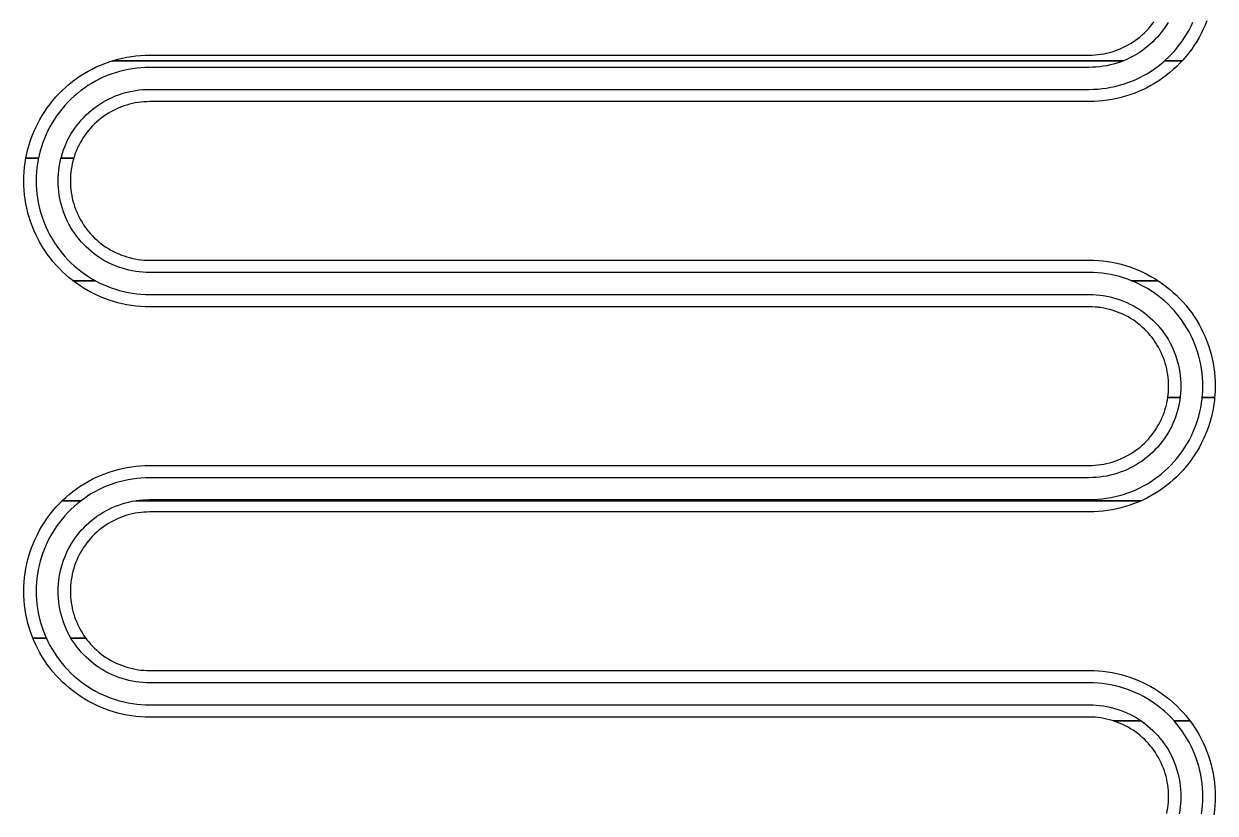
# Model space of a CAD drawing. Extents: x -4550 to 4550, y -4550 to 4550.
# Drawn here: x -1340 to -760, y 781 to 1165 of the extents above; entities that cross this region are included whole.
import ezdxf

# ---------------------------------------------------------------- set-up
doc = ezdxf.new("R2010")
doc.units = 0
doc.layers.add('L1D0', color=3, linetype='CONTINUOUS')

msp = doc.modelspace()

# ---------------------------------------------------------------- linework, layer by layer
at = {"layer": 'L1D0'}
for points in [[(-782.62, 1165.883), (-783.522, 1164.43), (-784.479, 1163.012), (-785.49, 1161.632), (-786.553, 1160.292), (-787.666, 1158.993), (-788.829, 1157.738), (-790.038, 1156.529), (-791.293, 1155.366), (-792.592, 1154.253), (-793.932, 1153.19), (-795.312, 1152.179), (-796.73, 1151.222), (-798.183, 1150.32), (-799.67, 1149.474), (-801.188, 1148.686), (-802.735, 1147.957), (-804.309, 1147.287), (-1297.18, 1147.287), (-1296.675, 1147.449), (-1294.517, 1148.055), (-1292.339, 1148.582), (-1290.143, 1149.029), (-1287.933, 1149.396), (-1285.71, 1149.682), (-1283.478, 1149.886), (-1281.241, 1150.009), (-1279, 1150.05), (-821, 1150.05), (-819.588, 1150.076), (-818.179, 1150.153), (-816.773, 1150.282), (-815.373, 1150.462), (-813.98, 1150.693), (-812.596, 1150.975), (-811.224, 1151.307), (-809.865, 1151.689), (-808.521, 1152.12), (-807.193, 1152.6), (-805.884, 1153.129), (-804.595, 1153.704), (-803.328, 1154.327), (-802.084, 1154.995), (-800.866, 1155.709), (-799.674, 1156.466), (-798.511, 1157.266), (-797.378, 1158.109), (-796.277, 1158.992), (-795.208, 1159.915), (-794.174, 1160.876), (-793.176, 1161.874), (-792.215, 1162.908), (-791.292, 1163.977), (-790.409, 1165.078), (-789.566, 1166.211)], [(-763.698, 1166.784), (-764.537, 1164.706), (-765.451, 1162.66), (-766.439, 1160.648), (-767.5, 1158.674), (-768.632, 1156.74), (-769.834, 1154.849), (-771.105, 1153.003), (-772.442, 1151.204), (-773.843, 1149.456), (-775.308, 1147.76), (-775.748, 1147.287), (-784.28, 1147.287), (-784.174, 1147.378), (-782.619, 1148.819), (-781.119, 1150.319), (-779.678, 1151.874), (-778.298, 1153.484), (-776.981, 1155.145), (-775.728, 1156.856), (-774.541, 1158.614), (-773.423, 1160.415), (-772.374, 1162.258), (-771.397, 1164.14), (-770.493, 1166.058)], [(-783.275, 780.296), (-782.993, 781.68), (-782.762, 783.073), (-782.582, 784.473), (-782.453, 785.879), (-782.376, 787.288), (-782.35, 788.7), (-782.376, 790.112), (-782.453, 791.521), (-782.582, 792.927), (-782.762, 794.327), (-782.993, 795.72), (-783.275, 797.104), (-783.607, 798.476), (-783.989, 799.835), (-784.42, 801.179), (-784.9, 802.507), (-785.429, 803.816), (-786.004, 805.105), (-786.627, 806.372), (-787.295, 807.616), (-788.009, 808.834), (-788.766, 810.026), (-789.566, 811.189), (-790.409, 812.322), (-791.292, 813.423), (-792.215, 814.492), (-793.176, 815.526), (-794.174, 816.524), (-795.208, 817.485), (-796.277, 818.408), (-797.378, 819.291), (-798.511, 820.134), (-799.674, 820.934), (-800.866, 821.691), (-802.084, 822.405), (-803.328, 823.073), (-804.595, 823.696), (-805.884, 824.271), (-807.193, 824.8), (-808.521, 825.28), (-809.288, 825.526), (-795.764, 825.526), (-795.312, 825.221), (-793.932, 824.21), (-792.592, 823.147), (-791.293, 822.034), (-790.038, 820.871), (-788.829, 819.662), (-787.666, 818.407), (-786.553, 817.108), (-785.49, 815.768), (-784.479, 814.388), (-783.522, 812.97), (-782.62, 811.517), (-781.774, 810.03), (-780.986, 808.512), (-780.257, 806.965), (-779.587, 805.391), (-778.978, 803.792), (-778.431, 802.172), (-777.946, 800.531), (-777.524, 798.874), (-777.167, 797.201), (-776.873, 795.516), (-776.645, 793.821), (-776.481, 792.118), (-776.383, 790.41), (-776.35, 788.7), (-776.383, 786.99), (-776.481, 785.282), (-776.645, 783.579), (-776.873, 781.884), (-777.167, 780.199)], [(-766.299, 780.251), (-766.015, 782.352), (-765.812, 784.463), (-765.691, 786.58), (-765.65, 788.7), (-765.691, 790.82), (-765.812, 792.937), (-766.015, 795.048), (-766.299, 797.149), (-766.662, 799.238), (-767.106, 801.312), (-767.629, 803.367), (-768.23, 805.4), (-768.908, 807.409), (-769.663, 809.391), (-770.493, 811.342), (-771.397, 813.26), (-772.374, 815.142), (-773.423, 816.985), (-774.541, 818.786), (-775.728, 820.544), (-776.981, 822.255), (-778.298, 823.916), (-779.678, 825.526), (-771.944, 825.526), (-771.105, 824.397), (-769.834, 822.551), (-768.632, 820.66), (-767.5, 818.726), (-766.439, 816.752), (-765.451, 814.74), (-764.537, 812.694), (-763.698, 810.616), (-762.936, 808.509), (-762.251, 806.375), (-761.645, 804.217), (-761.118, 802.039), (-760.671, 799.843), (-760.304, 797.633), (-760.018, 795.41), (-759.814, 793.178), (-759.691, 790.941), (-759.65, 788.7), (-759.691, 786.459), (-759.814, 784.222), (-760.018, 781.99), (-760.304, 779.767)]]:
    msp.add_lwpolyline(points, dxfattribs=at)
for points in [[(-1339.33, 1099.835), (-1339.329, 1099.843), (-1338.882, 1102.039), (-1338.355, 1104.217), (-1337.749, 1106.375), (-1337.064, 1108.509), (-1336.302, 1110.616), (-1335.463, 1112.694), (-1334.549, 1114.74), (-1333.561, 1116.752), (-1332.5, 1118.726), (-1331.368, 1120.66), (-1330.166, 1122.551), (-1328.895, 1124.397), (-1327.558, 1126.196), (-1326.157, 1127.944), (-1324.692, 1129.64), (-1323.166, 1131.281), (-1321.581, 1132.866), (-1319.94, 1134.392), (-1318.244, 1135.857), (-1316.496, 1137.258), (-1314.697, 1138.595), (-1312.851, 1139.866), (-1310.96, 1141.068), (-1309.026, 1142.2), (-1307.052, 1143.261), (-1305.04, 1144.249), (-1302.994, 1145.163), (-1300.916, 1146.002), (-1299.047, 1146.678), (-1298.809, 1146.764), (-1297.18, 1147.287), (-804.309, 1147.287), (-805.908, 1146.678), (-807.528, 1146.131), (-809.169, 1145.646), (-810.826, 1145.224), (-812.499, 1144.867), (-814.184, 1144.573), (-815.879, 1144.345), (-817.582, 1144.181), (-819.29, 1144.083), (-821, 1144.05), (-1279, 1144.05), (-1281.12, 1144.009), (-1283.237, 1143.888), (-1285.348, 1143.685), (-1287.449, 1143.401), (-1289.538, 1143.038), (-1291.612, 1142.594), (-1293.667, 1142.071), (-1295.7, 1141.47), (-1297.709, 1140.792), (-1299.691, 1140.037), (-1301.642, 1139.207), (-1303.56, 1138.303), (-1305.442, 1137.326), (-1307.285, 1136.277), (-1307.962, 1135.857), (-1309.086, 1135.159), (-1310.844, 1133.972), (-1312.555, 1132.719), (-1314.216, 1131.402), (-1315.826, 1130.022), (-1317.381, 1128.581), (-1318.881, 1127.081), (-1320.322, 1125.526), (-1321.702, 1123.916), (-1323.019, 1122.255), (-1324.272, 1120.544), (-1325.459, 1118.786), (-1326.577, 1116.985), (-1327.626, 1115.142), (-1328.603, 1113.26), (-1329.507, 1111.342), (-1330.337, 1109.391), (-1331.092, 1107.409), (-1331.77, 1105.4), (-1332.371, 1103.367), (-1332.894, 1101.312), (-1333.21, 1099.835)], [(-1322.231, 1099.835), (-1322.054, 1100.531), (-1321.569, 1102.172), (-1321.022, 1103.792), (-1320.413, 1105.391), (-1319.743, 1106.965), (-1319.014, 1108.512), (-1318.226, 1110.03), (-1317.38, 1111.517), (-1316.478, 1112.97), (-1315.521, 1114.388), (-1314.51, 1115.768), (-1313.447, 1117.108), (-1312.334, 1118.407), (-1311.171, 1119.662), (-1309.962, 1120.871), (-1308.707, 1122.034), (-1307.408, 1123.147), (-1306.068, 1124.21), (-1304.688, 1125.221), (-1303.27, 1126.178), (-1301.817, 1127.08), (-1300.33, 1127.926), (-1298.812, 1128.714), (-1297.265, 1129.443), (-1295.691, 1130.113), (-1294.092, 1130.722), (-1292.472, 1131.269), (-1290.831, 1131.754), (-1289.174, 1132.176), (-1287.501, 1132.533), (-1285.816, 1132.827), (-1284.121, 1133.055), (-1282.418, 1133.219), (-1280.71, 1133.317), (-1279, 1133.35), (-821, 1133.35), (-818.88, 1133.391), (-816.763, 1133.512), (-814.652, 1133.715), (-812.551, 1133.999), (-810.462, 1134.362), (-808.388, 1134.806), (-806.333, 1135.329), (-804.547, 1135.857), (-804.3, 1135.93), (-802.291, 1136.608), (-800.309, 1137.363), (-798.358, 1138.193), (-796.44, 1139.097), (-794.558, 1140.074), (-792.715, 1141.123), (-790.914, 1142.241), (-789.156, 1143.428), (-787.445, 1144.681), (-785.784, 1145.998), (-784.991, 1146.678), (-784.28, 1147.287), (-775.748, 1147.287), (-776.314, 1146.678), (-776.834, 1146.119), (-778.419, 1144.534), (-780.06, 1143.008), (-781.756, 1141.543), (-783.504, 1140.142), (-785.303, 1138.805), (-787.149, 1137.534), (-789.04, 1136.332), (-789.852, 1135.857), (-790.974, 1135.2), (-792.948, 1134.139), (-794.96, 1133.151), (-797.006, 1132.237), (-799.084, 1131.398), (-801.191, 1130.636), (-803.325, 1129.951), (-805.483, 1129.345), (-807.661, 1128.818), (-809.857, 1128.371), (-812.067, 1128.004), (-814.29, 1127.718), (-816.522, 1127.514), (-818.759, 1127.391), (-821, 1127.35), (-1279, 1127.35), (-1280.412, 1127.324), (-1281.821, 1127.247), (-1283.227, 1127.118), (-1284.627, 1126.938), (-1286.02, 1126.707), (-1287.404, 1126.425), (-1288.776, 1126.093), (-1290.135, 1125.711), (-1291.479, 1125.28), (-1292.807, 1124.8), (-1294.116, 1124.271), (-1295.405, 1123.696), (-1296.672, 1123.073), (-1297.916, 1122.405), (-1299.134, 1121.691), (-1300.326, 1120.934), (-1301.489, 1120.134), (-1302.622, 1119.291), (-1303.723, 1118.408), (-1304.792, 1117.485), (-1305.826, 1116.524), (-1306.824, 1115.526), (-1307.785, 1114.492), (-1308.708, 1113.423), (-1309.591, 1112.322), (-1310.434, 1111.189), (-1311.234, 1110.026), (-1311.991, 1108.834), (-1312.705, 1107.616), (-1313.373, 1106.372), (-1313.996, 1105.105), (-1314.571, 1103.816), (-1315.1, 1102.507), (-1315.58, 1101.179), (-1316.011, 1099.835)], [(-1316.405, 1040.074), (-1316.496, 1040.142), (-1318.244, 1041.543), (-1319.94, 1043.008), (-1321.581, 1044.534), (-1323.166, 1046.119), (-1324.692, 1047.76), (-1326.157, 1049.456), (-1327.558, 1051.204), (-1328.895, 1053.003), (-1330.166, 1054.849), (-1331.368, 1056.74), (-1332.5, 1058.674), (-1333.561, 1060.648), (-1334.549, 1062.66), (-1335.463, 1064.706), (-1336.302, 1066.784), (-1337.064, 1068.891), (-1337.749, 1071.025), (-1338.025, 1072.009), (-1338.355, 1073.183), (-1338.882, 1075.361), (-1339.329, 1077.557), (-1339.696, 1079.767), (-1339.982, 1081.99), (-1340.186, 1084.222), (-1340.309, 1086.459), (-1340.35, 1088.7), (-1340.309, 1090.941), (-1340.186, 1093.178), (-1339.982, 1095.41), (-1339.696, 1097.633), (-1339.49, 1098.874), (-1339.33, 1099.835), (-1333.21, 1099.835), (-1333.338, 1099.238), (-1333.401, 1098.874), (-1333.701, 1097.149), (-1333.985, 1095.048), (-1334.188, 1092.937), (-1334.309, 1090.82), (-1334.35, 1088.7), (-1334.309, 1086.58), (-1334.188, 1084.463), (-1333.985, 1082.352), (-1333.701, 1080.251), (-1333.338, 1078.162), (-1332.894, 1076.088), (-1332.371, 1074.033), (-1331.773, 1072.009), (-1331.77, 1072), (-1331.092, 1069.991), (-1330.337, 1068.009), (-1329.507, 1066.058), (-1328.603, 1064.14), (-1327.626, 1062.258), (-1326.577, 1060.415), (-1325.459, 1058.614), (-1324.272, 1056.856), (-1323.019, 1055.145), (-1321.702, 1053.484), (-1320.322, 1051.874), (-1318.881, 1050.319), (-1317.381, 1048.819), (-1315.826, 1047.378), (-1314.216, 1045.998), (-1312.555, 1044.681), (-1310.844, 1043.428), (-1309.086, 1042.241), (-1307.285, 1041.123), (-1305.442, 1040.074)], [(-800.406, 1040.074), (-802.291, 1040.792), (-804.3, 1041.47), (-806.333, 1042.071), (-808.388, 1042.594), (-810.462, 1043.038), (-812.551, 1043.401), (-814.652, 1043.685), (-816.763, 1043.888), (-818.88, 1044.009), (-821, 1044.05), (-1279, 1044.05), (-1280.71, 1044.083), (-1282.418, 1044.181), (-1284.121, 1044.345), (-1285.816, 1044.573), (-1287.501, 1044.867), (-1289.174, 1045.224), (-1290.831, 1045.646), (-1292.472, 1046.131), (-1294.092, 1046.678), (-1295.691, 1047.287), (-1297.265, 1047.957), (-1298.812, 1048.686), (-1300.33, 1049.474), (-1301.817, 1050.32), (-1303.27, 1051.222), (-1304.688, 1052.179), (-1306.068, 1053.19), (-1307.408, 1054.253), (-1308.707, 1055.366), (-1309.962, 1056.529), (-1311.171, 1057.738), (-1312.334, 1058.993), (-1313.447, 1060.292), (-1314.51, 1061.632), (-1315.521, 1063.012), (-1316.478, 1064.43), (-1317.38, 1065.883), (-1318.226, 1067.37), (-1319.014, 1068.888), (-1319.743, 1070.435), (-1320.413, 1072.009), (-1321.022, 1073.608), (-1321.569, 1075.228), (-1322.054, 1076.869), (-1322.476, 1078.526), (-1322.833, 1080.199), (-1323.127, 1081.884), (-1323.355, 1083.579), (-1323.519, 1085.282), (-1323.617, 1086.99), (-1323.65, 1088.7), (-1323.617, 1090.41), (-1323.519, 1092.118), (-1323.355, 1093.821), (-1323.127, 1095.516), (-1322.833, 1097.201), (-1322.476, 1098.874), (-1322.231, 1099.835), (-1316.011, 1099.835), (-1316.281, 1098.874), (-1316.393, 1098.476), (-1316.725, 1097.104), (-1317.007, 1095.72), (-1317.238, 1094.327), (-1317.418, 1092.927), (-1317.547, 1091.521), (-1317.624, 1090.112), (-1317.65, 1088.7), (-1317.624, 1087.288), (-1317.547, 1085.879), (-1317.418, 1084.473), (-1317.238, 1083.073), (-1317.007, 1081.68), (-1316.725, 1080.296), (-1316.393, 1078.924), (-1316.011, 1077.565), (-1315.58, 1076.221), (-1315.1, 1074.893), (-1314.571, 1073.584), (-1313.996, 1072.295), (-1313.855, 1072.009), (-1313.373, 1071.028), (-1312.705, 1069.784), (-1311.991, 1068.566), (-1311.234, 1067.374), (-1310.434, 1066.211), (-1309.591, 1065.078), (-1308.708, 1063.977), (-1307.785, 1062.908), (-1306.824, 1061.874), (-1305.826, 1060.876), (-1304.792, 1059.915), (-1303.723, 1058.992), (-1302.622, 1058.109), (-1301.489, 1057.266), (-1300.326, 1056.466), (-1299.134, 1055.709), (-1297.916, 1054.995), (-1296.672, 1054.327), (-1295.405, 1053.704), (-1294.116, 1053.129), (-1292.807, 1052.6), (-1291.479, 1052.12), (-1290.135, 1051.689), (-1288.776, 1051.307), (-1287.404, 1050.975), (-1286.02, 1050.693), (-1284.627, 1050.462), (-1283.227, 1050.282), (-1281.821, 1050.153), (-1280.412, 1050.076), (-1279, 1050.05), (-821, 1050.05), (-818.759, 1050.009), (-816.522, 1049.886), (-814.29, 1049.682), (-812.067, 1049.396), (-809.857, 1049.029), (-807.661, 1048.582), (-805.483, 1048.055), (-803.325, 1047.449), (-801.191, 1046.764), (-799.084, 1046.002), (-797.006, 1045.163), (-794.96, 1044.249), (-792.948, 1043.261), (-790.974, 1042.2), (-789.04, 1041.068), (-787.476, 1040.074)], [(-782.762, 983.073), (-782.582, 984.473), (-782.453, 985.879), (-782.376, 987.288), (-782.35, 988.7), (-782.376, 990.112), (-782.453, 991.521), (-782.582, 992.927), (-782.762, 994.327), (-782.993, 995.72), (-783.275, 997.104), (-783.607, 998.476), (-783.989, 999.835), (-784.42, 1001.179), (-784.9, 1002.507), (-785.429, 1003.816), (-786.004, 1005.105), (-786.627, 1006.372), (-787.295, 1007.616), (-788.009, 1008.834), (-788.766, 1010.026), (-789.566, 1011.189), (-790.409, 1012.322), (-791.292, 1013.423), (-792.215, 1014.492), (-793.176, 1015.526), (-794.174, 1016.524), (-795.208, 1017.485), (-796.277, 1018.408), (-797.378, 1019.291), (-798.511, 1020.134), (-799.674, 1020.934), (-800.866, 1021.691), (-802.084, 1022.405), (-803.328, 1023.073), (-804.595, 1023.696), (-805.884, 1024.271), (-807.193, 1024.8), (-808.521, 1025.28), (-809.865, 1025.711), (-811.224, 1026.093), (-812.596, 1026.425), (-813.98, 1026.707), (-815.373, 1026.938), (-816.485, 1027.081), (-816.773, 1027.118), (-818.179, 1027.247), (-819.588, 1027.324), (-821, 1027.35), (-1279, 1027.35), (-1281.241, 1027.391), (-1283.478, 1027.514), (-1285.71, 1027.718), (-1287.933, 1028.004), (-1290.143, 1028.371), (-1292.339, 1028.818), (-1294.517, 1029.345), (-1296.675, 1029.951), (-1298.809, 1030.636), (-1300.916, 1031.398), (-1302.994, 1032.237), (-1305.04, 1033.151), (-1307.052, 1034.139), (-1309.026, 1035.2), (-1310.96, 1036.332), (-1312.851, 1037.534), (-1314.697, 1038.805), (-1316.125, 1039.866), (-1316.355, 1040.037), (-1316.405, 1040.074), (-1305.442, 1040.074), (-1305.371, 1040.037), (-1305.041, 1039.866), (-1303.56, 1039.097), (-1301.642, 1038.193), (-1299.691, 1037.363), (-1297.709, 1036.608), (-1295.7, 1035.93), (-1293.667, 1035.329), (-1291.612, 1034.806), (-1289.538, 1034.362), (-1287.449, 1033.999), (-1285.348, 1033.715), (-1283.237, 1033.512), (-1281.12, 1033.391), (-1279, 1033.35), (-821, 1033.35), (-819.29, 1033.317), (-817.582, 1033.219), (-815.879, 1033.055), (-814.184, 1032.827), (-812.499, 1032.533), (-810.826, 1032.176), (-809.169, 1031.754), (-807.528, 1031.269), (-805.908, 1030.722), (-804.309, 1030.113), (-802.735, 1029.443), (-801.188, 1028.714), (-799.67, 1027.926), (-798.185, 1027.081), (-798.183, 1027.08), (-796.73, 1026.178), (-795.312, 1025.221), (-793.932, 1024.21), (-792.592, 1023.147), (-791.293, 1022.034), (-790.038, 1020.871), (-788.829, 1019.662), (-787.666, 1018.407), (-786.553, 1017.108), (-785.49, 1015.768), (-784.479, 1014.388), (-783.522, 1012.97), (-782.62, 1011.517), (-781.774, 1010.03), (-780.986, 1008.512), (-780.257, 1006.965), (-779.587, 1005.391), (-778.978, 1003.792), (-778.431, 1002.172), (-777.946, 1000.531), (-777.524, 998.874), (-777.167, 997.201), (-776.873, 995.516), (-776.645, 993.821), (-776.481, 992.118), (-776.383, 990.41), (-776.35, 988.7), (-776.383, 986.99), (-776.481, 985.282), (-776.645, 983.579), (-776.713, 983.073)], [(-765.946, 983.073), (-765.812, 984.463), (-765.691, 986.58), (-765.65, 988.7), (-765.691, 990.82), (-765.812, 992.937), (-766.015, 995.048), (-766.299, 997.149), (-766.662, 999.238), (-767.106, 1001.312), (-767.629, 1003.367), (-768.23, 1005.4), (-768.908, 1007.409), (-769.663, 1009.391), (-770.493, 1011.342), (-771.397, 1013.26), (-772.374, 1015.142), (-773.423, 1016.985), (-774.541, 1018.786), (-775.728, 1020.544), (-776.981, 1022.255), (-778.298, 1023.916), (-779.678, 1025.526), (-781.119, 1027.081), (-782.619, 1028.581), (-784.174, 1030.022), (-785.784, 1031.402), (-787.445, 1032.719), (-789.156, 1033.972), (-790.914, 1035.159), (-792.715, 1036.277), (-794.558, 1037.326), (-796.44, 1038.303), (-798.358, 1039.207), (-799.907, 1039.866), (-800.309, 1040.037), (-800.406, 1040.074), (-787.476, 1040.074), (-787.418, 1040.037), (-787.149, 1039.866), (-785.303, 1038.595), (-783.504, 1037.258), (-781.756, 1035.857), (-780.06, 1034.392), (-778.419, 1032.866), (-776.834, 1031.281), (-775.308, 1029.64), (-773.843, 1027.944), (-773.151, 1027.081), (-772.442, 1026.196), (-771.105, 1024.397), (-769.834, 1022.551), (-768.632, 1020.66), (-767.5, 1018.726), (-766.439, 1016.752), (-765.451, 1014.74), (-764.537, 1012.694), (-763.698, 1010.616), (-762.936, 1008.509), (-762.251, 1006.375), (-761.645, 1004.217), (-761.118, 1002.039), (-760.671, 999.843), (-760.304, 997.633), (-760.018, 995.41), (-759.814, 993.178), (-759.691, 990.941), (-759.65, 988.7), (-759.691, 986.459), (-759.814, 984.222), (-759.919, 983.073)], [(-1321.62, 932.827), (-1321.581, 932.866), (-1319.94, 934.392), (-1318.244, 935.857), (-1316.496, 937.258), (-1314.697, 938.595), (-1312.851, 939.866), (-1310.96, 941.068), (-1309.026, 942.2), (-1307.052, 943.261), (-1305.04, 944.249), (-1302.994, 945.163), (-1300.916, 946.002), (-1298.809, 946.764), (-1296.675, 947.449), (-1294.517, 948.055), (-1292.339, 948.582), (-1290.143, 949.029), (-1287.933, 949.396), (-1285.71, 949.682), (-1283.478, 949.886), (-1281.241, 950.009), (-1279, 950.05), (-821, 950.05), (-819.588, 950.076), (-818.179, 950.153), (-816.773, 950.282), (-815.373, 950.462), (-813.98, 950.693), (-812.596, 950.975), (-811.224, 951.307), (-809.865, 951.689), (-808.521, 952.12), (-807.193, 952.6), (-805.884, 953.129), (-805.747, 953.19), (-804.595, 953.704), (-803.328, 954.327), (-802.084, 954.995), (-800.866, 955.709), (-799.674, 956.466), (-798.511, 957.266), (-797.378, 958.109), (-796.277, 958.992), (-795.208, 959.915), (-794.174, 960.876), (-793.176, 961.874), (-792.215, 962.908), (-791.292, 963.977), (-790.409, 965.078), (-789.566, 966.211), (-788.766, 967.374), (-788.009, 968.566), (-787.295, 969.784), (-786.627, 971.028), (-786.004, 972.295), (-785.429, 973.584), (-784.9, 974.893), (-784.42, 976.221), (-783.989, 977.565), (-783.607, 978.924), (-783.275, 980.296), (-782.993, 981.68), (-782.959, 981.884), (-782.941, 981.99), (-782.762, 983.073), (-776.713, 983.073), (-776.859, 981.99), (-776.873, 981.884), (-777.167, 980.199), (-777.524, 978.526), (-777.946, 976.869), (-778.431, 975.228), (-778.978, 973.608), (-779.587, 972.009), (-780.257, 970.435), (-780.986, 968.888), (-781.774, 967.37), (-782.62, 965.883), (-783.522, 964.43), (-784.479, 963.012), (-785.49, 961.632), (-786.553, 960.292), (-787.666, 958.993), (-788.829, 957.738), (-790.038, 956.529), (-791.293, 955.366), (-792.592, 954.253), (-793.932, 953.19), (-795.312, 952.179), (-796.73, 951.222), (-798.183, 950.32), (-799.67, 949.474), (-801.188, 948.686), (-802.735, 947.957), (-804.309, 947.287), (-805.908, 946.678), (-807.528, 946.131), (-809.169, 945.646), (-810.826, 945.224), (-812.499, 944.867), (-814.184, 944.573), (-815.879, 944.345), (-817.582, 944.181), (-819.29, 944.083), (-821, 944.05), (-1279, 944.05), (-1281.12, 944.009), (-1283.237, 943.888), (-1285.348, 943.685), (-1287.449, 943.401), (-1289.538, 943.038), (-1291.612, 942.594), (-1293.667, 942.071), (-1295.7, 941.47), (-1297.709, 940.792), (-1299.691, 940.037), (-1301.642, 939.207), (-1303.56, 938.303), (-1305.442, 937.326), (-1307.285, 936.277), (-1309.086, 935.159), (-1310.844, 933.972), (-1312.408, 932.827)], [(-1285.816, 932.827), (-1284.121, 933.055), (-1282.418, 933.219), (-1280.71, 933.317), (-1279, 933.35), (-821, 933.35), (-818.88, 933.391), (-816.763, 933.512), (-814.652, 933.715), (-812.551, 933.999), (-810.462, 934.362), (-808.388, 934.806), (-806.333, 935.329), (-804.3, 935.93), (-802.291, 936.608), (-800.309, 937.363), (-798.358, 938.193), (-796.44, 939.097), (-794.558, 940.074), (-792.715, 941.123), (-790.914, 942.241), (-789.156, 943.428), (-787.445, 944.681), (-785.784, 945.998), (-784.174, 947.378), (-782.619, 948.819), (-781.119, 950.319), (-779.678, 951.874), (-778.298, 953.484), (-776.981, 955.145), (-775.728, 956.856), (-774.541, 958.614), (-773.423, 960.415), (-772.374, 962.258), (-771.397, 964.14), (-770.493, 966.058), (-769.663, 968.009), (-768.908, 969.991), (-768.23, 972), (-767.629, 974.033), (-767.106, 976.088), (-766.662, 978.162), (-766.299, 980.251), (-766.078, 981.884), (-766.064, 981.99), (-766.015, 982.352), (-765.946, 983.073), (-759.919, 983.073), (-760.018, 981.99), (-760.032, 981.884), (-760.304, 979.767), (-760.671, 977.557), (-761.118, 975.361), (-761.645, 973.183), (-762.251, 971.025), (-762.936, 968.891), (-763.698, 966.784), (-764.537, 964.706), (-765.451, 962.66), (-766.439, 960.648), (-767.5, 958.674), (-768.632, 956.74), (-769.834, 954.849), (-770.976, 953.19), (-771.105, 953.003), (-772.442, 951.204), (-773.843, 949.456), (-775.308, 947.76), (-776.834, 946.119), (-778.419, 944.534), (-780.06, 943.008), (-781.756, 941.543), (-783.504, 940.142), (-785.303, 938.805), (-787.149, 937.534), (-789.04, 936.332), (-790.974, 935.2), (-792.948, 934.139), (-794.96, 933.151), (-795.685, 932.827)], [(-1335.938, 865.883), (-1336.302, 866.784), (-1337.064, 868.891), (-1337.749, 871.025), (-1338.355, 873.183), (-1338.882, 875.361), (-1339.329, 877.557), (-1339.696, 879.767), (-1339.982, 881.99), (-1340.186, 884.222), (-1340.309, 886.459), (-1340.35, 888.7), (-1340.309, 890.941), (-1340.186, 893.178), (-1339.982, 895.41), (-1339.696, 897.633), (-1339.329, 899.843), (-1338.882, 902.039), (-1338.355, 904.217), (-1337.749, 906.375), (-1337.064, 908.509), (-1336.302, 910.616), (-1336.009, 911.342), (-1335.463, 912.694), (-1334.549, 914.74), (-1333.561, 916.752), (-1332.5, 918.726), (-1331.368, 920.66), (-1330.166, 922.551), (-1328.895, 924.397), (-1327.558, 926.196), (-1326.157, 927.944), (-1324.692, 929.64), (-1323.166, 931.281), (-1321.62, 932.827), (-1312.408, 932.827), (-1312.555, 932.719), (-1313.24, 932.176), (-1314.216, 931.402), (-1315.826, 930.022), (-1317.381, 928.581), (-1318.881, 927.081), (-1320.322, 925.526), (-1321.702, 923.916), (-1323.019, 922.255), (-1324.272, 920.544), (-1325.459, 918.786), (-1326.577, 916.985), (-1327.626, 915.142), (-1328.603, 913.26), (-1329.507, 911.342), (-1330.337, 909.391), (-1331.092, 907.409), (-1331.77, 905.4), (-1332.371, 903.367), (-1332.894, 901.312), (-1333.338, 899.238), (-1333.701, 897.149), (-1333.985, 895.048), (-1334.188, 892.937), (-1334.309, 890.82), (-1334.35, 888.7), (-1334.309, 886.58), (-1334.188, 884.463), (-1333.985, 882.352), (-1333.701, 880.251), (-1333.338, 878.162), (-1332.894, 876.088), (-1332.371, 874.033), (-1331.77, 872), (-1331.092, 869.991), (-1330.337, 868.009), (-1329.507, 866.058), (-1329.424, 865.883)], [(-1317.38, 865.883), (-1318.226, 867.37), (-1319.014, 868.888), (-1319.743, 870.435), (-1320.413, 872.009), (-1321.022, 873.608), (-1321.569, 875.228), (-1322.054, 876.869), (-1322.476, 878.526), (-1322.833, 880.199), (-1323.127, 881.884), (-1323.355, 883.579), (-1323.519, 885.282), (-1323.617, 886.99), (-1323.65, 888.7), (-1323.617, 890.41), (-1323.519, 892.118), (-1323.355, 893.821), (-1323.127, 895.516), (-1322.833, 897.201), (-1322.476, 898.874), (-1322.054, 900.531), (-1321.569, 902.172), (-1321.022, 903.792), (-1320.413, 905.391), (-1319.743, 906.965), (-1319.014, 908.512), (-1318.226, 910.03), (-1317.48, 911.342), (-1317.38, 911.517), (-1316.478, 912.97), (-1315.521, 914.388), (-1314.51, 915.768), (-1313.447, 917.108), (-1312.334, 918.407), (-1311.171, 919.662), (-1309.962, 920.871), (-1308.707, 922.034), (-1307.408, 923.147), (-1306.068, 924.21), (-1304.688, 925.221), (-1303.27, 926.178), (-1301.817, 927.08), (-1300.33, 927.926), (-1298.812, 928.714), (-1297.265, 929.443), (-1295.691, 930.113), (-1294.092, 930.722), (-1292.472, 931.269), (-1290.831, 931.754), (-1289.174, 932.176), (-1287.501, 932.533), (-1285.816, 932.827), (-795.685, 932.827), (-797.006, 932.237), (-797.157, 932.176), (-799.084, 931.398), (-801.191, 930.636), (-803.325, 929.951), (-805.483, 929.345), (-807.661, 928.818), (-809.857, 928.371), (-812.067, 928.004), (-814.29, 927.718), (-816.522, 927.514), (-818.759, 927.391), (-821, 927.35), (-1279, 927.35), (-1280.412, 927.324), (-1281.821, 927.247), (-1283.227, 927.118), (-1284.627, 926.938), (-1286.02, 926.707), (-1287.404, 926.425), (-1288.776, 926.093), (-1290.135, 925.711), (-1291.479, 925.28), (-1292.807, 924.8), (-1294.116, 924.271), (-1295.405, 923.696), (-1296.672, 923.073), (-1297.916, 922.405), (-1299.134, 921.691), (-1300.326, 920.934), (-1301.489, 920.134), (-1302.622, 919.291), (-1303.723, 918.408), (-1304.792, 917.485), (-1305.826, 916.524), (-1306.824, 915.526), (-1307.785, 914.492), (-1308.708, 913.423), (-1309.591, 912.322), (-1310.32, 911.342), (-1310.434, 911.189), (-1311.234, 910.026), (-1311.991, 908.834), (-1312.705, 907.616), (-1313.373, 906.372), (-1313.996, 905.105), (-1314.571, 903.816), (-1315.1, 902.507), (-1315.58, 901.179), (-1316.011, 899.835), (-1316.393, 898.476), (-1316.725, 897.104), (-1317.007, 895.72), (-1317.238, 894.327), (-1317.418, 892.927), (-1317.547, 891.521), (-1317.624, 890.112), (-1317.65, 888.7), (-1317.624, 887.288), (-1317.547, 885.879), (-1317.418, 884.473), (-1317.238, 883.073), (-1317.007, 881.68), (-1316.725, 880.296), (-1316.393, 878.924), (-1316.011, 877.565), (-1315.58, 876.221), (-1315.1, 874.893), (-1314.571, 873.584), (-1313.996, 872.295), (-1313.373, 871.028), (-1312.705, 869.784), (-1311.991, 868.566), (-1311.234, 867.374), (-1310.434, 866.211), (-1310.19, 865.883)], [(-809.288, 825.526), (-809.865, 825.711), (-811.224, 826.093), (-812.596, 826.425), (-813.98, 826.707), (-815.373, 826.938), (-816.773, 827.118), (-818.179, 827.247), (-819.588, 827.324), (-821, 827.35), (-1279, 827.35), (-1281.241, 827.391), (-1283.478, 827.514), (-1285.71, 827.718), (-1287.933, 828.004), (-1290.143, 828.371), (-1292.339, 828.818), (-1294.517, 829.345), (-1296.675, 829.951), (-1298.809, 830.636), (-1300.916, 831.398), (-1302.994, 832.237), (-1305.04, 833.151), (-1307.052, 834.139), (-1309.026, 835.2), (-1310.96, 836.332), (-1312.851, 837.534), (-1314.697, 838.805), (-1316.496, 840.142), (-1318.244, 841.543), (-1319.94, 843.008), (-1321.096, 844.083), (-1321.581, 844.534), (-1323.166, 846.119), (-1324.692, 847.76), (-1326.157, 849.456), (-1327.558, 851.204), (-1328.895, 853.003), (-1330.166, 854.849), (-1331.368, 856.74), (-1332.5, 858.674), (-1333.561, 860.648), (-1334.549, 862.66), (-1335.463, 864.706), (-1335.613, 865.078), (-1335.938, 865.883), (-1329.424, 865.883), (-1329.045, 865.078), (-1328.603, 864.14), (-1327.626, 862.258), (-1326.577, 860.415), (-1325.459, 858.614), (-1324.272, 856.856), (-1323.019, 855.145), (-1321.702, 853.484), (-1320.322, 851.874), (-1318.881, 850.319), (-1317.381, 848.819), (-1315.826, 847.378), (-1314.216, 845.998), (-1312.555, 844.681), (-1311.738, 844.083), (-1310.844, 843.428), (-1309.086, 842.241), (-1307.285, 841.123), (-1305.442, 840.074), (-1303.56, 839.097), (-1301.642, 838.193), (-1299.691, 837.363), (-1297.709, 836.608), (-1295.7, 835.93), (-1293.667, 835.329), (-1291.612, 834.806), (-1289.538, 834.362), (-1287.449, 833.999), (-1285.348, 833.715), (-1283.237, 833.512), (-1281.12, 833.391), (-1279, 833.35), (-821, 833.35), (-819.29, 833.317), (-817.582, 833.219), (-815.879, 833.055), (-814.184, 832.827), (-812.499, 832.533), (-810.826, 832.176), (-809.169, 831.754), (-807.528, 831.269), (-805.908, 830.722), (-804.309, 830.113), (-802.735, 829.443), (-801.188, 828.714), (-799.67, 827.926), (-798.183, 827.08), (-796.73, 826.178), (-795.764, 825.526)], [(-779.678, 825.526), (-781.119, 827.081), (-782.619, 828.581), (-784.174, 830.022), (-785.784, 831.402), (-787.445, 832.719), (-789.156, 833.972), (-790.914, 835.159), (-792.715, 836.277), (-794.558, 837.326), (-796.44, 838.303), (-798.358, 839.207), (-800.309, 840.037), (-802.291, 840.792), (-804.3, 841.47), (-806.333, 842.071), (-808.388, 842.594), (-810.462, 843.038), (-812.551, 843.401), (-814.652, 843.685), (-816.763, 843.888), (-818.88, 844.009), (-821, 844.05), (-1279, 844.05), (-1280.71, 844.083), (-1282.418, 844.181), (-1284.121, 844.345), (-1285.816, 844.573), (-1287.501, 844.867), (-1289.174, 845.224), (-1290.831, 845.646), (-1292.472, 846.131), (-1294.092, 846.678), (-1295.691, 847.287), (-1297.265, 847.957), (-1298.812, 848.686), (-1300.33, 849.474), (-1301.817, 850.32), (-1303.27, 851.222), (-1304.688, 852.179), (-1306.068, 853.19), (-1307.408, 854.253), (-1308.707, 855.366), (-1309.962, 856.529), (-1311.171, 857.738), (-1312.334, 858.993), (-1313.447, 860.292), (-1314.51, 861.632), (-1315.521, 863.012), (-1316.478, 864.43), (-1316.88, 865.078), (-1317.38, 865.883), (-1310.19, 865.883), (-1309.591, 865.078), (-1308.708, 863.977), (-1307.785, 862.908), (-1306.824, 861.874), (-1305.826, 860.876), (-1304.792, 859.915), (-1303.723, 858.992), (-1302.622, 858.109), (-1301.489, 857.266), (-1300.326, 856.466), (-1299.134, 855.709), (-1297.916, 854.995), (-1296.672, 854.327), (-1295.405, 853.704), (-1294.116, 853.129), (-1292.807, 852.6), (-1291.479, 852.12), (-1290.135, 851.689), (-1288.776, 851.307), (-1287.404, 850.975), (-1286.02, 850.693), (-1284.627, 850.462), (-1283.227, 850.282), (-1281.821, 850.153), (-1280.412, 850.076), (-1279, 850.05), (-821, 850.05), (-818.759, 850.009), (-816.522, 849.886), (-814.29, 849.682), (-812.067, 849.396), (-809.857, 849.029), (-807.661, 848.582), (-805.483, 848.055), (-803.325, 847.449), (-801.191, 846.764), (-799.084, 846.002), (-797.006, 845.163), (-794.96, 844.249), (-794.622, 844.083), (-792.948, 843.261), (-790.974, 842.2), (-789.04, 841.068), (-787.149, 839.866), (-785.303, 838.595), (-783.504, 837.258), (-781.756, 835.857), (-780.06, 834.392), (-778.419, 832.866), (-776.834, 831.281), (-775.308, 829.64), (-773.843, 827.944), (-772.442, 826.196), (-771.944, 825.526)]]:
    msp.add_lwpolyline(points, close=True, dxfattribs=at)

doc.saveas('drawing.dxf')
